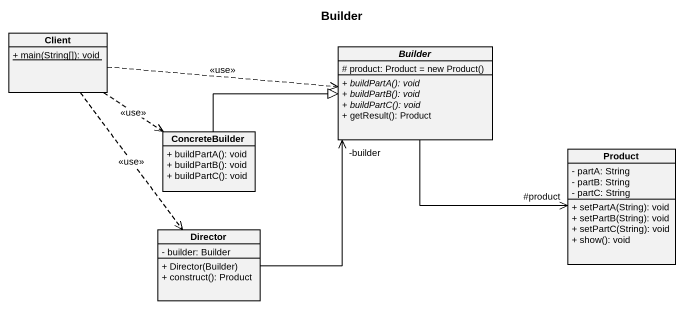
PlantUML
@startuml
title Builder
hide circle
hide empty members
skinparam classAttributeIconSize 0
class Client {
  {static} + main(String[]): void
}
abstract class Builder {
  {field} # product: Product = new Product()
  {abstract} + buildPartA(): void
  {abstract} + buildPartB(): void
  {abstract} + buildPartC(): void
  + getResult(): Product
}
class ConcreteBuilder {
  + buildPartA(): void
  + buildPartB(): void
  + buildPartC(): void
}
class Product {
  - partA: String
  - partB: String
  - partC: String
  + setPartA(String): void
  + setPartB(String): void
  + setPartC(String): void
  + show(): void
}
class Director {
  - builder: Builder
  + Director(Builder)
  + construct(): Product
}
Client .right.> Builder : <<use>>
Client ..> ConcreteBuilder : <<use>>
Client ..> Director : <<use>>
Builder -right-> "#product" Product
ConcreteBuilder -right-|> Builder
Director -up-> "-builder" Builder
@enduml
